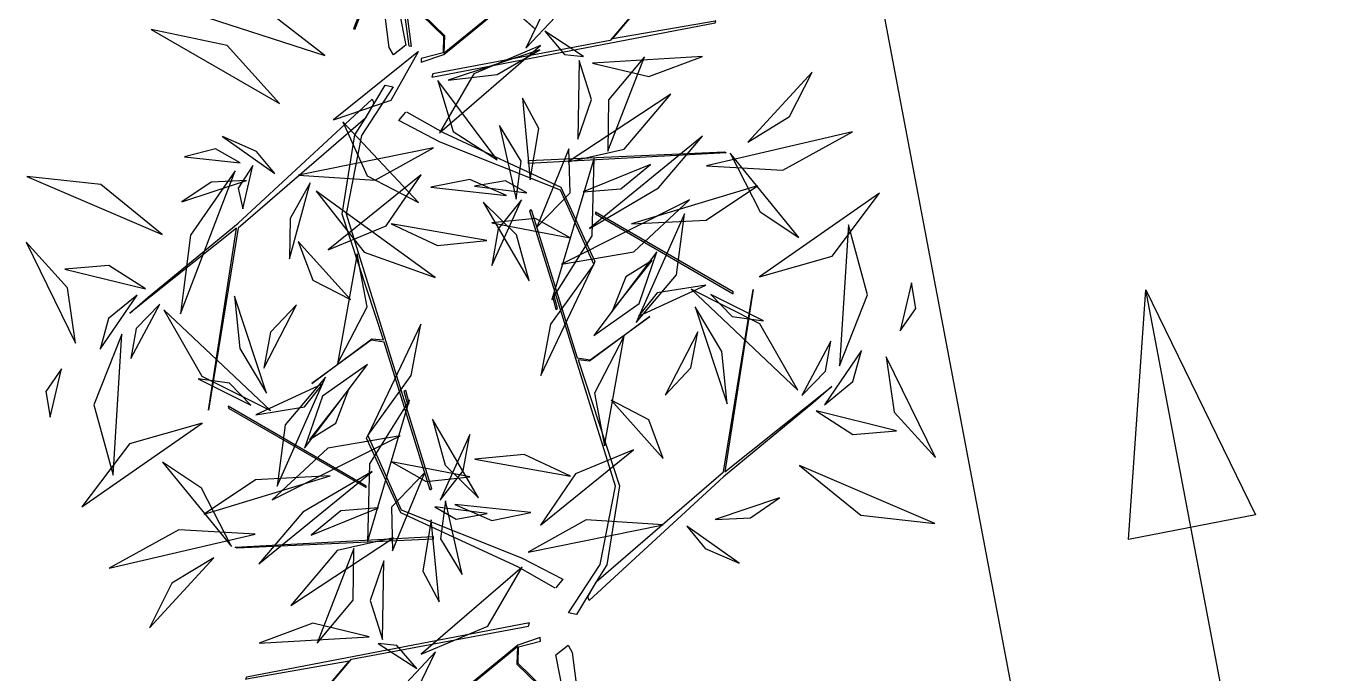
# Model space of a CAD drawing. Header units: centimetres. Extents: x 197412 to 267601, y -375791 to -305433.
# Drawn here: x 205261 to 206978, y -346673 to -345822 of the extents above; entities that cross this region are included whole.
import ezdxf

# ---------------------------------------------------------------- set-up
doc = ezdxf.new("R2010")
doc.units = ezdxf.units.CM
doc.layers.add('3-BAT C-Niveau 0', color=250, linetype='Continuous')

# ---------------------------------------------------------------- blocks, each defined once
blk = doc.blocks.new('Groupe-222-1')
at = {"linetype": 'Continuous', "flags": 128}
for points in [[(12348.65, -47382.03), (12329.96, -47365.48), (12332.47, -47384.38), (12332.23, -47384.36), (12330.17, -47369.14), (12325.05, -47382.21), (12324.96, -47382.04), (12330.11, -47368.71), (12324.28, -47339.04), (12325.89, -47337.77), (12326.44, -47338.74), (12329.85, -47365.19), (12348.48, -47381.84)], [(12307.39, -47341.22), (12326.09, -47357.76), (12323.57, -47338.86), (12323.81, -47338.88), (12325.87, -47354.11), (12331, -47341.03), (12331.09, -47341.2), (12325.93, -47354.53), (12331.76, -47384.21), (12330.15, -47385.47), (12329.6, -47384.5), (12326.2, -47358.05), (12307.57, -47341.41)], [(12333.81, -47386.46), (12336.76, -47385.45), (12347.93, -47376.29), (12347.75, -47376.32), (12336.8, -47385.27), (12336.9, -47382.96), (12324.24, -47370.68), (12323.98, -47370.64), (12336.72, -47383.04), (12336.66, -47385.22), (12333.8, -47385.98)], [(12330.11, -47389.7), (12325.94, -47396.07), (12323.94, -47406.35), (12335.16, -47442.45), (12334.99, -47442.66), (12328.95, -47423.21), (12327.24, -47422.93), (12319.43, -47428.62), (12327.33, -47422.77), (12328.84, -47422.92), (12323.41, -47406.4), (12325.08, -47396), (12326.46, -47393.78), (12309.76, -47408.22), (12305.87, -47432.16), (12309.56, -47408.22), (12295.54, -47419.41), (12297.96, -47417.31), (12309.77, -47407.58), (12327.37, -47391.3), (12327.57, -47391.81), (12326.46, -47393.78), (12329.05, -47389.47)], [(12373.62, -47398.21), (12373.84, -47398.33), (12347.86, -47399.75), (12347.88, -47399.36)], [(12353.13, -47458.76), (12357.29, -47452.4), (12359.29, -47442.11), (12348.07, -47406.01), (12348.24, -47405.81), (12354.29, -47425.26), (12355.99, -47425.53), (12363.81, -47419.85), (12355.9, -47425.7), (12354.4, -47425.55), (12359.83, -47442.07), (12358.16, -47452.46), (12356.78, -47454.69), (12373.48, -47440.25), (12377.36, -47416.31), (12373.67, -47440.24), (12387.69, -47429.05), (12385.27, -47431.16), (12373.47, -47440.88), (12355.86, -47457.16), (12355.67, -47456.66), (12356.78, -47454.69), (12354.19, -47458.99)], [(12356.68, -47406.15), (12356.68, -47406.34), (12374.77, -47416.86), (12374.73, -47416.6)], [(12326.55, -47442.31), (12326.56, -47442.12), (12308.47, -47431.6), (12308.5, -47431.87)], [(12309.62, -47450.25), (12309.39, -47450.13), (12335.37, -47448.72), (12335.35, -47449.1)], [(12349.43, -47462.01), (12346.48, -47463.01), (12335.31, -47472.17), (12335.48, -47472.14), (12346.44, -47463.19), (12346.33, -47465.5), (12358.99, -47477.78), (12359.26, -47477.82), (12346.51, -47465.42), (12346.57, -47463.24), (12349.44, -47462.48)], [(12375.84, -47507.25), (12357.15, -47490.71), (12359.66, -47509.6), (12359.42, -47509.58), (12357.36, -47494.36), (12352.24, -47507.43), (12352.15, -47507.27), (12357.3, -47493.93), (12351.47, -47464.26), (12353.08, -47462.99), (12353.63, -47463.96), (12357.04, -47490.42), (12375.67, -47507.06)]]:
    blk.add_lwpolyline(points, close=True, dxfattribs=at)
for points in [[(12372.39, -47381.04), (12358.91, -47383.39), (12368.03, -47372.57), (12367.89, -47372.63), (12358.6, -47383.61), (12335.33, -47387.96), (12335.21, -47388.4), (12372.38, -47381.26), (12372.49, -47381.02), (12372.42, -47381.03)], [(12331.87, -47392.95), (12336.66, -47395.69), (12352.14, -47402.84), (12356.61, -47412.63), (12356.44, -47412.97), (12352.07, -47403.23), (12336.29, -47396.93), (12330.85, -47394.12), (12331.77, -47393)], [(12351.37, -47455.52), (12346.58, -47452.78), (12331.1, -47445.63), (12326.63, -47435.83), (12326.8, -47435.49), (12331.16, -47445.23), (12346.94, -47451.53), (12352.39, -47454.34), (12351.47, -47455.47)], [(12310.85, -47467.42), (12324.33, -47465.07), (12315.2, -47475.89), (12315.35, -47475.84), (12324.64, -47464.85), (12347.9, -47460.51), (12348.03, -47460.06), (12310.86, -47467.2), (12310.74, -47467.45), (12310.81, -47467.43)]]:
    blk.add_lwpolyline(points, dxfattribs=at)
at = {"linetype": 'Continuous'}
for points in [[(12347.54, -47384.6, -207.06), (12351.43, -47380.48, -208.24), (12352.29, -47374.77, -209.24), (12352.29, -47374.77, -209.24), (12347.54, -47384.6, -207.06)], [(12321.15, -47385.57, -220.85), (12313.22, -47379.42, -221.31), (12302.97, -47379.7, -222.56), (12302.97, -47379.7, -222.56), (12321.15, -47385.57, -220.85)], [(12315.21, -47391.86, -220.09), (12308.34, -47384.27, -220.53), (12298.33, -47382.17, -219.34), (12298.33, -47382.17, -219.34), (12315.21, -47391.86, -220.09)], [(12350.04, -47382.39, -177.75), (12352.62, -47385.43, -175.38), (12355.11, -47385.69, -172.12), (12355.11, -47385.69, -172.12), (12350.04, -47382.39, -177.75)], [(12349.46, -47384.27, -178.9), (12340.69, -47387.98, -176.01), (12336.21, -47395.7, -172.29), (12336.21, -47395.7, -172.29), (12349.46, -47384.27, -178.9)], [(12349.46, -47384.27, -178.9), (12340.69, -47387.98, -176.01), (12336.21, -47395.7, -172.29), (12336.21, -47395.7, -172.29), (12349.46, -47384.27, -178.9)], [(12337.34, -47388.79, -200.44), (12343.75, -47388.08, -199.26), (12349.36, -47384.84, -200.49), (12349.36, -47384.84, -200.49), (12337.34, -47388.79, -200.44)], [(12322.3, -47394.02, -210.57), (12329.87, -47391.43, -206.9), (12333.46, -47385.06, -202.54), (12333.46, -47385.06, -202.54), (12322.3, -47394.02, -210.57)], [(12354.35, -47396.54, -229.03), (12356.14, -47391.35, -227.48), (12354.52, -47386.21, -225.66), (12354.52, -47386.21, -225.66), (12354.35, -47396.54, -229.03)], [(12356.27, -47386.56, -200.41), (12363.66, -47388.34, -200.32), (12370.73, -47385.71, -200.54), (12370.73, -47385.71, -200.54), (12356.27, -47386.56, -200.41)], [(12363.09, -47385.72, -189.87), (12358.39, -47391.38, -186.93), (12358.28, -47398.15, -183.27), (12358.28, -47398.15, -183.27), (12363.09, -47385.72, -189.87)], [(12376.69, -47396.93, -215.73), (12382.16, -47393.58, -216.78), (12385.1, -47387.76, -215.22), (12385.1, -47387.76, -215.22), (12376.69, -47396.93, -215.73)], [(12376.69, -47396.93, -215.73), (12382.16, -47393.58, -216.78), (12385.1, -47387.76, -215.22), (12385.1, -47387.76, -215.22), (12376.69, -47396.93, -215.73)], [(12335.99, -47388.86, -200.73), (12338, -47395.55, -197.34), (12343.78, -47399.25, -193.77), (12343.78, -47399.25, -193.77), (12335.99, -47388.86, -200.73)], [(12335.99, -47388.86, -200.73), (12338, -47395.55, -197.34), (12343.78, -47399.25, -193.77), (12343.78, -47399.25, -193.77), (12335.99, -47388.86, -200.73)], [(12348.12, -47401.9, -198.87), (12349.22, -47395.17, -195.41), (12347.08, -47391.16, -190.33), (12347.08, -47391.16, -190.33), (12348.12, -47401.9, -198.87)], [(12353.08, -47399.55, -233.25), (12360.46, -47397.88, -238.65), (12366.57, -47390.66, -241.93), (12366.57, -47390.66, -241.93), (12353.08, -47399.55, -233.25)], [(12323.52, -47394.27, -217.22), (12326.71, -47401.35, -219.34), (12333.42, -47404.88, -221.55), (12333.42, -47404.88, -221.55), (12323.52, -47394.27, -217.22)], [(12346.26, -47404.42, -183.73), (12346.9, -47399.42, -181.29), (12344.07, -47394.74, -179.52), (12344.07, -47394.74, -179.52), (12346.26, -47404.42, -183.73)], [(12314.57, -47401.08, -171.59), (12312.17, -47398.17, -169.03), (12307.72, -47396.22, -167.96), (12307.72, -47396.22, -167.96), (12314.57, -47401.08, -171.59)], [(12355.88, -47408.28, -210.1), (12364.96, -47402.95, -209.96), (12370.74, -47396.14, -205.95), (12370.74, -47396.14, -205.95), (12355.88, -47408.28, -210.1)], [(12371.25, -47400.04, -223.19), (12381.26, -47400.61, -225.59), (12390.43, -47395.59, -225.79), (12390.43, -47395.59, -225.79), (12371.25, -47400.04, -223.19)], [(12371.25, -47400.04, -223.19), (12381.26, -47400.61, -225.59), (12390.43, -47395.59, -225.79), (12390.43, -47395.59, -225.79), (12371.25, -47400.04, -223.19)], [(12310.02, -47399.66, -213.12), (12306.78, -47397.81, -210.71), (12302.73, -47398.86, -208.62), (12302.73, -47398.86, -208.62), (12310.02, -47399.66, -213.12)], [(12310.02, -47399.66, -213.12), (12306.78, -47397.81, -210.71), (12302.73, -47398.86, -208.62), (12302.73, -47398.86, -208.62), (12310.02, -47399.66, -213.12)], [(12317.69, -47401.27, -176.08), (12327.77, -47401.94, -174.79), (12335.41, -47397.67, -170.69), (12335.41, -47397.67, -170.69), (12317.69, -47401.27, -176.08)], [(12348.96, -47408.12, -194.21), (12353.34, -47403.59, -192.81), (12353.19, -47397.83, -190.06), (12353.19, -47397.83, -190.06), (12348.96, -47408.12, -194.21)], [(12348.96, -47408.12, -194.21), (12353.34, -47403.59, -192.81), (12353.19, -47397.83, -190.06), (12353.19, -47397.83, -190.06), (12348.96, -47408.12, -194.21)], [(12374.34, -47398.41, -214.21), (12378.3, -47406.09, -211.43), (12383.38, -47409.47, -206.15), (12383.38, -47409.47, -206.15), (12374.34, -47398.41, -214.21)], [(12311.68, -47400, -212.09), (12309.75, -47402.99, -209.87), (12310.39, -47405.68, -207.1), (12310.39, -47405.68, -207.1), (12311.68, -47400, -212.09)], [(12311.68, -47400, -212.09), (12309.75, -47402.99, -209.87), (12310.39, -47405.68, -207.1), (12310.39, -47405.68, -207.1), (12311.68, -47400, -212.09)], [(12350.96, -47417.66, -206.43), (12356.24, -47409.26, -204.4), (12356.5, -47399, -204.36), (12356.5, -47399, -204.36), (12350.96, -47417.66, -206.43)], [(12350.96, -47417.66, -206.43), (12356.24, -47409.26, -204.4), (12356.5, -47399, -204.36), (12356.5, -47399, -204.36), (12350.96, -47417.66, -206.43)], [(12355.04, -47403.47, -207.72), (12360.01, -47403.09, -206.62), (12363.91, -47399.9, -205.86), (12363.91, -47399.9, -205.86), (12355.04, -47403.47, -207.72)], [(12299.77, -47409.07, -223.66), (12291.74, -47402.52, -222.36), (12282, -47401.45, -219.58), (12282, -47401.45, -219.58), (12299.77, -47409.07, -223.66)], [(12309.37, -47400.72, -212.64), (12303.52, -47409.17, -211.07), (12302.21, -47419.51, -212.06), (12302.21, -47419.51, -212.06), (12309.37, -47400.72, -212.64)], [(12309.37, -47400.72, -212.64), (12303.52, -47409.17, -211.07), (12302.21, -47419.51, -212.06), (12302.21, -47419.51, -212.06), (12309.37, -47400.72, -212.64)], [(12310.86, -47401.97, -172.05), (12306.23, -47402.18, -171.7), (12302.39, -47404.8, -172.02), (12302.39, -47404.8, -172.02), (12310.86, -47401.97, -172.05)], [(12310.86, -47401.97, -172.05), (12306.23, -47402.18, -171.7), (12302.39, -47404.8, -172.02), (12302.39, -47404.8, -172.02), (12310.86, -47401.97, -172.05)], [(12321.56, -47411.1, -205.3), (12329.19, -47407.95, -204.92), (12333.79, -47401.24, -203.9), (12333.79, -47401.24, -203.9), (12321.56, -47411.1, -205.3)], [(12345.01, -47403.93, -183.47), (12340.17, -47401.85, -183.7), (12335.05, -47402.86, -184.07), (12335.05, -47402.86, -184.07), (12345.01, -47403.93, -183.47)], [(12345.01, -47403.93, -183.47), (12340.17, -47401.85, -183.7), (12335.05, -47402.86, -184.07), (12335.05, -47402.86, -184.07), (12345.01, -47403.93, -183.47)], [(12347.66, -47403.61, -202.35), (12344.84, -47402.02, -200.21), (12340.79, -47402.74, -199.09), (12340.79, -47402.74, -199.09), (12347.66, -47403.61, -202.35)], [(12319.21, -47402.3, -204.62), (12316.59, -47406.99, -205.07), (12316.51, -47412.29, -204.23), (12316.51, -47412.29, -204.23), (12319.21, -47402.3, -204.62)], [(12320.01, -47403.39, -204.31), (12326.31, -47411.38, -204.16), (12335.64, -47414.74, -202.67), (12335.64, -47414.74, -202.67), (12320.01, -47403.39, -204.31)], [(12361.4, -47407.69, -221.24), (12371.21, -47407.18, -218.96), (12377.93, -47402.68, -214.31), (12377.93, -47402.68, -214.31), (12361.4, -47407.69, -221.24)], [(12378.21, -47414.63, -215.07), (12387.73, -47411.9, -213.8), (12393.97, -47403.63, -214.42), (12393.97, -47403.63, -214.42), (12378.21, -47414.63, -215.07)], [(12347.98, -47415.15, -199.98), (12346.31, -47409.12, -200.36), (12341.93, -47404.81, -199.46), (12341.93, -47404.81, -199.46), (12347.98, -47415.15, -199.98)], [(12346.95, -47404.51, -202.12), (12343.91, -47408.34, -201.54), (12343.05, -47413.14, -202.14), (12343.05, -47413.14, -202.14), (12346.95, -47404.51, -202.12)], [(12352.22, -47412.95, -194.97), (12361.72, -47411.33, -192.57), (12369.02, -47404.53, -191.31), (12369.02, -47404.53, -191.31), (12352.22, -47412.95, -194.97)], [(12353.36, -47409.52, -199.77), (12348.79, -47406.97, -197.57), (12343.08, -47407.55, -196.35), (12343.08, -47407.55, -196.35), (12353.36, -47409.52, -199.77)], [(12362, -47420.64, -201.48), (12367.29, -47414.38, -202.35), (12368.37, -47406.34, -201.76), (12368.37, -47406.34, -201.76), (12362, -47420.64, -201.48)], [(12329.84, -47407.66, -185.42), (12335.93, -47410.52, -185.31), (12342.4, -47409.88, -184.01), (12342.4, -47409.88, -184.01), (12329.84, -47407.66, -185.42)], [(12388.73, -47426.31, -228.35), (12392.4, -47417, -229.1), (12389.87, -47407.79, -232.12), (12389.87, -47407.79, -232.12), (12388.73, -47426.31, -228.35)], [(12288.41, -47423.33, -212.86), (12287.34, -47416.06, -209.91), (12281.93, -47410.1, -208.14), (12281.93, -47410.1, -208.14), (12288.41, -47423.33, -212.86)], [(12288.41, -47423.33, -212.86), (12287.34, -47416.06, -209.91), (12281.93, -47410.1, -208.14), (12281.93, -47410.1, -208.14), (12288.41, -47423.33, -212.86)], [(12317.65, -47409.99, -184.69), (12319.57, -47415.06, -183.17), (12324.49, -47417.62, -181.63), (12324.49, -47417.62, -181.63), (12317.65, -47409.99, -184.69)], [(12322.81, -47426.08, -188.89), (12326.68, -47418.58, -185.79), (12325.37, -47411.62, -181.22), (12325.37, -47411.62, -181.22), (12322.81, -47426.08, -188.89)], [(12356.47, -47422.32, -207.16), (12362.39, -47418.15, -205.48), (12364.74, -47411.33, -203.83), (12364.74, -47411.33, -203.83), (12356.47, -47422.32, -207.16)], [(12356.47, -47422.32, -207.16), (12362.39, -47418.15, -205.48), (12364.74, -47411.33, -203.83), (12364.74, -47411.33, -203.83), (12356.47, -47422.32, -207.16)], [(12364.11, -47412.49, -218.46), (12360.65, -47414.63, -216.39), (12358.92, -47419.07, -215.43), (12358.92, -47419.07, -215.43), (12364.11, -47412.49, -218.46)], [(12297.6, -47416.21, -232.48), (12292.79, -47413.14, -232.45), (12287.02, -47413.61, -231.83), (12287.02, -47413.61, -231.83), (12297.6, -47416.21, -232.48)], [(12356.44, -47412.97, -197.23), (12350.77, -47420.85, -194.28), (12349.5, -47427.59, -188.42), (12349.5, -47427.59, -188.42), (12356.44, -47412.97, -197.23)], [(12371.16, -47415.72, -202.5), (12364.76, -47416.74, -200.11), (12362.34, -47419.79, -195.35), (12362.34, -47419.79, -195.35), (12371.16, -47415.72, -202.5)], [(12396.66, -47421.74, -211.21), (12398.72, -47418.79, -209.03), (12398.14, -47415.41, -206.71), (12398.14, -47415.41, -206.71), (12396.66, -47421.74, -211.21)], [(12396.66, -47421.74, -211.21), (12398.72, -47418.79, -209.03), (12398.14, -47415.41, -206.71), (12398.14, -47415.41, -206.71), (12396.66, -47421.74, -211.21)], [(12296.5, -47417.03, -232.75), (12292.76, -47420.09, -233.5), (12291.66, -47424.14, -235.42), (12291.66, -47424.14, -235.42), (12296.5, -47417.03, -232.75)], [(12309.28, -47417.17, -196.26), (12310, -47424.04, -195.05), (12313.48, -47429.89, -196.39), (12313.48, -47429.89, -196.39), (12309.28, -47417.17, -196.26)], [(12351.47, -47418.91, -203.84), (12351.7, -47418.8, -203.87), (12351.25, -47417.12, -202.04), (12351.04, -47417.22, -202.02), (12351.47, -47418.91, -203.84)], [(12383.23, -47429.51, -228.97), (12378.23, -47420.79, -227.8), (12369.22, -47416.26, -227.09), (12369.22, -47416.26, -227.09), (12383.23, -47429.51, -228.97)], [(12371.8, -47416.96, -211.6), (12374.61, -47419.85, -211.07), (12378.71, -47420.43, -211.1), (12378.71, -47420.43, -211.1), (12371.8, -47416.96, -211.6)], [(12299.46, -47418.23, -229.3), (12296.37, -47421.43, -228.25), (12295.68, -47425.37, -226.49), (12295.68, -47425.37, -226.49), (12299.46, -47418.23, -229.3)], [(12300, -47418.96, -228.97), (12305.01, -47427.68, -227.8), (12314.01, -47432.2, -227.09), (12314.01, -47432.2, -227.09), (12300, -47418.96, -228.97)], [(12317.41, -47418.29, -195.33), (12314.03, -47421.9, -195.1), (12313.15, -47426.62, -194.26), (12313.15, -47426.62, -194.26), (12317.41, -47418.29, -195.33)], [(12373.96, -47431.29, -196.26), (12373.24, -47424.43, -195.05), (12369.76, -47418.57, -196.39), (12369.76, -47418.57, -196.39), (12373.96, -47431.29, -196.26)], [(12326.8, -47435.49, -197.23), (12332.47, -47427.61, -194.28), (12333.74, -47420.87, -188.42), (12333.74, -47420.87, -188.42), (12326.8, -47435.49, -197.23)], [(12294.51, -47422.16, -228.35), (12290.83, -47431.46, -229.1), (12293.36, -47440.67, -232.12), (12293.36, -47440.67, -232.12), (12294.51, -47422.16, -228.35)], [(12360.43, -47422.39, -188.89), (12356.56, -47429.89, -185.79), (12357.86, -47436.84, -181.22), (12357.86, -47436.84, -181.22), (12360.43, -47422.39, -188.89)], [(12365.82, -47430.17, -195.33), (12369.21, -47426.57, -195.1), (12370.09, -47421.84, -194.26), (12370.09, -47421.84, -194.26), (12365.82, -47430.17, -195.33)], [(12383.77, -47430.23, -229.3), (12386.86, -47427.04, -228.25), (12387.56, -47423.09, -226.49), (12387.56, -47423.09, -226.49), (12383.77, -47430.23, -229.3)], [(12386.74, -47431.44, -232.75), (12390.48, -47428.37, -233.5), (12391.58, -47424.32, -235.42), (12391.58, -47424.32, -235.42), (12386.74, -47431.44, -232.75)], [(12326.76, -47426.14, -207.16), (12320.84, -47430.32, -205.48), (12318.49, -47437.13, -203.83), (12318.49, -47437.13, -203.83), (12326.76, -47426.14, -207.16)], [(12326.76, -47426.14, -207.16), (12320.84, -47430.32, -205.48), (12318.49, -47437.13, -203.83), (12318.49, -47437.13, -203.83), (12326.76, -47426.14, -207.16)], [(12394.83, -47425.14, -212.86), (12395.89, -47432.41, -209.91), (12401.3, -47438.37, -208.14), (12401.3, -47438.37, -208.14), (12394.83, -47425.14, -212.86)], [(12394.83, -47425.14, -212.86), (12395.89, -47432.41, -209.91), (12401.3, -47438.37, -208.14), (12401.3, -47438.37, -208.14), (12394.83, -47425.14, -212.86)], [(12286.58, -47426.72, -211.21), (12284.51, -47429.67, -209.03), (12285.09, -47433.06, -206.71), (12285.09, -47433.06, -206.71), (12286.58, -47426.72, -211.21)], [(12286.58, -47426.72, -211.21), (12284.51, -47429.67, -209.03), (12285.09, -47433.06, -206.71), (12285.09, -47433.06, -206.71), (12286.58, -47426.72, -211.21)], [(12321.24, -47427.83, -201.48), (12315.94, -47434.08, -202.35), (12314.87, -47442.13, -201.76), (12314.87, -47442.13, -201.76), (12321.24, -47427.83, -201.48)], [(12311.44, -47431.5, -211.6), (12308.63, -47428.61, -211.07), (12304.53, -47428.03, -211.1), (12304.53, -47428.03, -211.1), (12311.44, -47431.5, -211.6)], [(12312.08, -47432.74, -202.5), (12318.48, -47431.72, -200.11), (12320.9, -47428.67, -195.35), (12320.9, -47428.67, -195.35), (12312.08, -47432.74, -202.5)], [(12319.13, -47435.98, -218.46), (12322.58, -47433.83, -216.39), (12324.31, -47429.39, -215.43), (12324.31, -47429.39, -215.43), (12319.13, -47435.98, -218.46)], [(12331.76, -47429.56, -203.84), (12331.53, -47429.66, -203.87), (12331.99, -47431.34, -202.04), (12332.2, -47431.24, -202.02), (12331.76, -47429.56, -203.84)], [(12332.27, -47430.8, -206.43), (12327, -47439.21, -204.4), (12326.73, -47449.46, -204.36), (12326.73, -47449.46, -204.36), (12332.27, -47430.8, -206.43)], [(12332.27, -47430.8, -206.43), (12327, -47439.21, -204.4), (12326.73, -47449.46, -204.36), (12326.73, -47449.46, -204.36), (12332.27, -47430.8, -206.43)], [(12365.58, -47438.47, -184.69), (12363.67, -47433.41, -183.17), (12358.75, -47430.84, -181.63), (12358.75, -47430.84, -181.63), (12365.58, -47438.47, -184.69)], [(12385.64, -47432.25, -232.48), (12390.44, -47435.32, -232.45), (12396.21, -47434.85, -231.83), (12396.21, -47434.85, -231.83), (12385.64, -47432.25, -232.48)], [(12305.03, -47433.83, -215.07), (12295.51, -47436.57, -213.8), (12289.26, -47444.84, -214.42), (12289.26, -47444.84, -214.42), (12305.03, -47433.83, -215.07)], [(12335.26, -47433.31, -199.98), (12336.92, -47439.35, -200.36), (12341.3, -47443.66, -199.46), (12341.3, -47443.66, -199.46), (12335.26, -47433.31, -199.98)], [(12331.02, -47435.51, -194.97), (12321.52, -47437.14, -192.57), (12314.22, -47443.94, -191.31), (12314.22, -47443.94, -191.31), (12331.02, -47435.51, -194.97)], [(12336.28, -47443.95, -202.12), (12339.32, -47440.12, -201.54), (12340.18, -47435.32, -202.14), (12340.18, -47435.32, -202.14), (12336.28, -47443.95, -202.12)], [(12353.4, -47440.81, -185.42), (12347.3, -47437.95, -185.31), (12340.83, -47438.59, -184.01), (12340.83, -47438.59, -184.01), (12353.4, -47440.81, -185.42)], [(12361.68, -47437.36, -205.3), (12354.04, -47440.51, -204.92), (12349.45, -47447.23, -203.9), (12349.45, -47447.23, -203.9), (12361.68, -47437.36, -205.3)], [(12308.89, -47450.05, -214.21), (12304.93, -47442.38, -211.43), (12299.85, -47438.99, -206.15), (12299.85, -47438.99, -206.15), (12308.89, -47450.05, -214.21)], [(12329.88, -47438.94, -199.77), (12334.44, -47441.5, -197.57), (12340.16, -47440.92, -196.35), (12340.16, -47440.92, -196.35), (12329.88, -47438.94, -199.77)], [(12383.47, -47439.39, -223.66), (12391.49, -47445.94, -222.36), (12401.24, -47447.01, -219.58), (12401.24, -47447.01, -219.58), (12383.47, -47439.39, -223.66)], [(12321.84, -47440.78, -221.24), (12312.03, -47441.28, -218.96), (12305.31, -47445.78, -214.31), (12305.31, -47445.78, -214.31), (12321.84, -47440.78, -221.24)], [(12327.36, -47440.18, -210.1), (12318.27, -47445.52, -209.96), (12312.49, -47452.32, -205.95), (12312.49, -47452.32, -205.95), (12327.36, -47440.18, -210.1)], [(12334.27, -47440.34, -194.21), (12329.9, -47444.87, -192.81), (12330.04, -47450.63, -190.06), (12330.04, -47450.63, -190.06), (12334.27, -47440.34, -194.21)], [(12334.27, -47440.34, -194.21), (12329.9, -47444.87, -192.81), (12330.04, -47450.63, -190.06), (12330.04, -47450.63, -190.06), (12334.27, -47440.34, -194.21)], [(12328.19, -47444.99, -207.72), (12323.23, -47445.37, -206.62), (12319.33, -47448.56, -205.86), (12319.33, -47448.56, -205.86), (12328.19, -47444.99, -207.72)], [(12335.58, -47444.85, -202.35), (12338.4, -47446.44, -200.21), (12342.44, -47445.73, -199.09), (12342.44, -47445.73, -199.09), (12335.58, -47444.85, -202.35)], [(12336.98, -47444.05, -183.73), (12336.34, -47449.04, -181.29), (12339.16, -47453.72, -179.52), (12339.16, -47453.72, -179.52), (12336.98, -47444.05, -183.73)], [(12338.23, -47444.54, -183.47), (12343.07, -47446.62, -183.7), (12348.19, -47445.6, -184.07), (12348.19, -47445.6, -184.07), (12338.23, -47444.54, -183.47)], [(12338.23, -47444.54, -183.47), (12343.07, -47446.62, -183.7), (12348.19, -47445.6, -184.07), (12348.19, -47445.6, -184.07), (12338.23, -47444.54, -183.47)], [(12372.37, -47446.49, -172.05), (12377.01, -47446.28, -171.7), (12380.84, -47443.66, -172.02), (12380.84, -47443.66, -172.02), (12372.37, -47446.49, -172.05)], [(12372.37, -47446.49, -172.05), (12377.01, -47446.28, -171.7), (12380.84, -47443.66, -172.02), (12380.84, -47443.66, -172.02), (12372.37, -47446.49, -172.05)], [(12335.12, -47446.56, -198.87), (12334.01, -47453.3, -195.41), (12336.15, -47457.3, -190.33), (12336.15, -47457.3, -190.33), (12335.12, -47446.56, -198.87)], [(12365.54, -47447.2, -176.08), (12355.46, -47446.53, -174.79), (12347.83, -47450.79, -170.69), (12347.83, -47450.79, -170.69), (12365.54, -47447.2, -176.08)], [(12311.98, -47448.42, -223.19), (12301.98, -47447.85, -225.59), (12292.81, -47452.88, -225.79), (12292.81, -47452.88, -225.79), (12311.98, -47448.42, -223.19)], [(12311.98, -47448.42, -223.19), (12301.98, -47447.85, -225.59), (12292.81, -47452.88, -225.79), (12292.81, -47452.88, -225.79), (12311.98, -47448.42, -223.19)], [(12368.67, -47447.38, -171.59), (12371.06, -47450.29, -169.03), (12375.52, -47452.25, -167.96), (12375.52, -47452.25, -167.96), (12368.67, -47447.38, -171.59)], [(12330.15, -47448.91, -233.25), (12322.78, -47450.58, -238.65), (12316.66, -47457.8, -241.93), (12316.66, -47457.8, -241.93), (12330.15, -47448.91, -233.25)], [(12306.55, -47451.53, -215.73), (12301.07, -47454.88, -216.78), (12298.14, -47460.71, -215.22), (12298.14, -47460.71, -215.22), (12306.55, -47451.53, -215.73)], [(12306.55, -47451.53, -215.73), (12301.07, -47454.88, -216.78), (12298.14, -47460.71, -215.22), (12298.14, -47460.71, -215.22), (12306.55, -47451.53, -215.73)], [(12320.15, -47462.74, -189.87), (12324.84, -47457.09, -186.93), (12324.96, -47450.32, -183.27), (12324.96, -47450.32, -183.27), (12320.15, -47462.74, -189.87)], [(12328.89, -47451.92, -229.03), (12327.1, -47457.12, -227.48), (12328.72, -47462.26, -225.66), (12328.72, -47462.26, -225.66), (12328.89, -47451.92, -229.03)], [(12333.78, -47464.2, -178.9), (12342.55, -47460.49, -176.01), (12347.03, -47452.76, -172.29), (12347.03, -47452.76, -172.29), (12333.78, -47464.2, -178.9)], [(12333.78, -47464.2, -178.9), (12342.55, -47460.49, -176.01), (12347.03, -47452.76, -172.29), (12347.03, -47452.76, -172.29), (12333.78, -47464.2, -178.9)], [(12326.97, -47461.91, -200.41), (12319.58, -47460.13, -200.32), (12312.51, -47462.76, -200.54), (12312.51, -47462.76, -200.54), (12326.97, -47461.91, -200.41)], [(12333.2, -47466.07, -177.75), (12330.61, -47463.04, -175.38), (12328.13, -47462.78, -172.12), (12328.13, -47462.78, -172.12), (12333.2, -47466.07, -177.75)], [(12335.69, -47463.87, -207.06), (12331.81, -47467.98, -208.24), (12330.95, -47473.69, -209.24), (12330.95, -47473.69, -209.24), (12335.69, -47463.87, -207.06)]]:
    blk.add_polyline3d(points, dxfattribs=at)
blk = doc.blocks.new('Groupe-242-1')
blk.add_blockref('Groupe-222-1', (0, 0))
blk = doc.blocks.new('Groupe-293-1')
at = {"linetype": 'Continuous'}
blk.add_line((12453.61, -47546.56), (12428.93, -47416.33), dxfattribs=at)
at = {"linetype": 'Continuous', "flags": 128}
blk.add_lwpolyline([(12426.64, -47449.12), (12428.93, -47416.33), (12443.34, -47445.87)], close=True, dxfattribs=at)

msp = doc.modelspace()

# ---------------------------------------------------------------- linework, layer by layer
at = {"layer": '3-BAT C-Niveau 0', "flags": 128}
msp.add_lwpolyline([(210118.1, -344054.1), (206195.8, -344796.9), (207315.7, -350710.5), (211233.9, -349961), (211225.9, -349919.4), (208772.4, -350384.1), (208028.2, -346453.9), (210484.5, -345988.8)], close=True, dxfattribs=at)

# ---------------------------------------------------------------- block references
at = {"layer": '3-BAT C-Niveau 0', "xscale": 10, "yscale": 10, "zscale": 10}
for name in ['Groupe-293-1', 'Groupe-242-1']:
    msp.add_blockref(name, (82441.7, 127994.6), dxfattribs=at)

doc.saveas('drawing.dxf')
